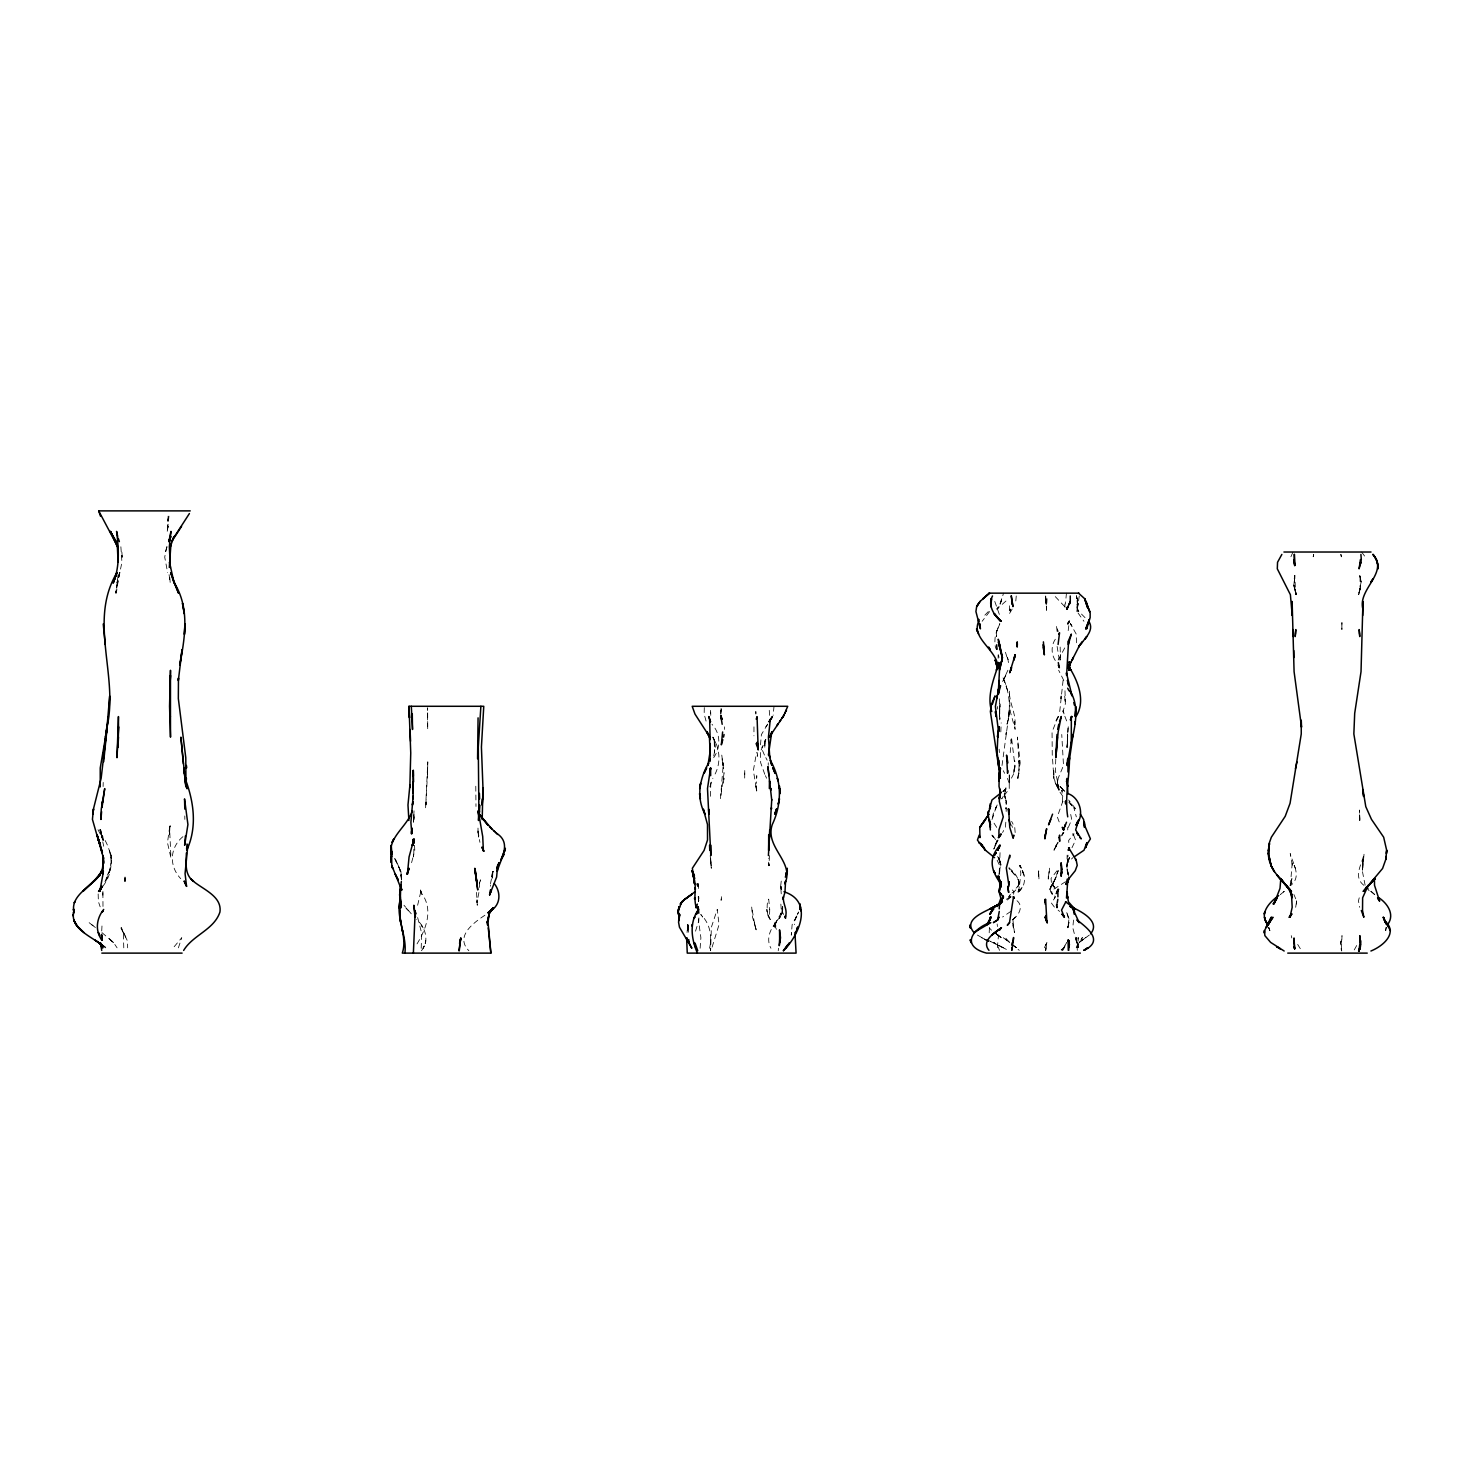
<?xml version="1.0" encoding="UTF-8"?>
<svg xmlns="http://www.w3.org/2000/svg" width="1464" height="1464" viewBox="0 0 1464 1464"><rect width="100%" height="100%" fill="white"/><g stroke="black" fill="none" stroke-linecap="round" stroke-linejoin="round"><path stroke-width="0.75" stroke-dasharray="5 3.75" d="M168.122 516.152L167.354 531.395L168.964 516.152M1016.254 595.976L1015.76 601.429M698.182 886.489L698.237 883.798L698.749 889.16L697.505 881.09M999.949 705.191C999.656 711.779 1000.461 695.565 999.638 710.296L999.455 697.267M102.883 892.692L102.992 907.46M427.58 773.34L427.781 761.829L425.603 807.908L427.634 771.894L427.525 774.785M764.83 742.248L764.812 747.409L764.867 742.248L764.922 745.688M102.864 895.236L102.901 891.411M774.017 706.288L773.138 715.347M1067.75 874.466L1066.817 867.987L1068.043 855.141M744.7 773.083L744.7 778.244L744.755 770.522M1007.452 778.391L1009.428 783.697L1009.263 773.303L1009.245 788.858L1001.705 798.795M118.053 574.657L116.315 593.14L119.444 572.607M768.234 765.361L768.271 762.781M782.654 909.345L782.691 906.728L781.044 913.243L773.029 927.224L777.329 920.838C770.576 928.011 765.617 938.827 770.942 948.251M1045.571 598.739L1045.991 604.046L1045.68 595.976L1046.614 610.323L1045.644 595.976L1046.504 609.097L1047.071 598.739M1055.764 759.011L1055.379 770.723L1059.46 791.402L1053.879 778.391L1052.47 757.693M1361.117 581.995L1358.665 594.695L1360.148 588.107L1360.001 575.517L1361.117 581.995L1359.745 575.517L1360.514 578.701M427.689 767.648L427.726 764.812M1005.805 822.219L1005.402 827.416L1002.547 832.54M1038.488 876.332L1038.69 870.714L1039.056 881.731M1053.696 773.303L1053.879 778.391L1053.842 770.723M1068.263 726.766L1067 747.445L1068.116 725.467M756.668 778.244L756.76 775.664L756.522 783.386M103.102 786.552L103.194 782.417M401.648 879.864L400.88 871.336L393.999 856.934L400.678 871.336L401.63 879.864L400.88 871.336L395.628 859.807L396.89 862.662M710.681 948.251L710.607 950.722L711.376 927.224L717.287 909.345L719.044 924.662L711.76 948.251M1045.735 950.356L1047.016 942.505L1043.027 950.356M490.403 886.232L490.44 884.988M123.781 947.83L123.342 932.641L121.238 927.609L126.142 937.692L120.725 927.609L127.112 940.199L127.679 947.83M101.73 930.976L102.151 922.43M1011.953 892.985C1023.83 886.269 1017.773 874.173 1008.916 867.987L1009.465 870.714L1009.629 867.987M1067.476 737.069L1067.567 734.471L1067.585 747.445M1067.128 747.445L1067.293 742.266M1068.683 876.332L1066.963 867.987L1067.128 855.141M710.479 796.288L710.845 780.824M997.002 644.489L997.57 652.285M479.68 882.426L479.423 887.477M756.449 785.967L756.742 791.127L753.374 770.522L756.54 752.514M757.327 755.076L757.291 756.357L757.474 752.514M401.52 879.864L399.581 868.445M490.495 883.707L492.947 871.336L491.556 877.046L492.892 871.336L492.526 878.455M1019.09 883.085L1018.834 884.402L1019.09 883.085C1018.999 880.23 1019.2 883.597 1019.036 883.414M781.318 887.824L781.264 889.16L780.934 886.489L781.52 889.16L780.769 886.489L781.593 889.16L780.733 886.489L781.428 896.7M1002.016 765.526L1007.635 724.168M720.709 713.426L721.112 708.247M997.368 947.684L998.503 935.057L998.1 937.509M791.567 932.477L791.292 935.148L792.134 924.662L797.606 914.506L795.098 919.557L794.604 924.662M999.857 707.771L999.93 706.49M1066.451 593.158L1065.389 604.046M1068.812 625.64L1067.823 633.436M1341.481 948.8L1342.012 935.642L1340.676 944.445L1341.756 951.014M1385.822 930.665L1386.024 927.353M769.588 855.58L768.801 865.736L768.6 858.124M413.909 819.584L414.038 810.836L413.415 822.439M720.819 711.486L720.91 710.186M1079.261 595.976L1077.028 611.549L1083.946 621.285M993.928 848.974L997.917 840.116L993.745 848.974M989.426 927.792L989.097 935.057M720.892 714.066L721.532 707.588M1067.732 862.735L1066.799 866.651L1067.915 858.929L1067.11 865.334L1067.732 862.735L1072.911 857.648M999.747 709.034L999.692 719.885M475.782 786.223L475.983 806.444M1077.284 947.684L1078.236 937.509L1078.016 947.684L1072.783 927.792L1073.807 916.995M98.161 893.955L98.381 901.623L100.174 906.82M1077.321 950.356L1076.607 937.509L1078.401 947.684L1075.473 937.509L1078.401 947.684M780.861 904.112L781.227 909.345L783.606 914.506M1009.025 716.5L1009.245 709.034L1008.22 719.025C1010.819 705.154 1008.842 689.928 1002.84 677.082L1007.671 690.752L1006.28 685.646M421.193 948.288L421.669 933.209L417.423 916.702M778.226 950.722L778.482 948.251M782.435 906.728L781.593 914.506L774.566 924.662L776.561 929.841L774.584 924.662L775.975 922.119L774.712 927.224L775.097 922.119L776.579 929.841M476.532 892.418L477.282 905.246L477.026 899.829L476.935 902.556L478.929 892.418M1057.1 631.442L1056.551 626.281L1058.033 631.442L1057.301 628.843M1010.215 752.569L1011.423 737.069L1015.064 766.825L1013.326 774.566L1009.245 782.38L1009.648 778.391M1340.749 943.42L1341.024 941.334L1340.859 942.377M1015.156 832.54L1014.753 827.416L1011.624 821.322M1076.479 642.751L1076.223 634.095L1070.44 623.774M991.988 819.547L997.35 803.699M1000.04 852.67L999.747 861.473L999.326 858.929L1000.809 865.334L998.576 857.648L998.906 860.228M704.294 707.588L704.166 714.066L706.252 721.734M700.121 948.251L700.89 937.802L698.346 918.934M709.546 948.251C712.437 936.228 709.894 923.18 700.762 914.506L702.683 917.031L700.78 914.506M1019.621 884.402L1020.847 873.514L1019.896 865.334C1025.77 874.392 1027.033 885.903 1017.37 892.985L1022.384 886.909M1018.743 890.515L1019.255 886.909M178.388 947.83L181.774 937.692L173.228 947.83M1064.987 690.752L1065.353 703.891L1062.956 711.541L1067.933 724.168M760.566 752.514L760.676 762.781L764.812 774.383M687.037 932.477L688.062 924.662L687.037 932.477L688.062 924.662L688.611 932.477L687.934 924.662L688.391 929.841M1063.065 680.486L1059.46 714.011M1053.128 881.731L1053.238 886.909L1052.836 884.402M753.96 726.839L753.942 735.825M995.978 843.923L996.179 842.66L994.038 847.711M782.307 911.981L782.746 909.345M117.358 582.873L115.51 593.14L121.933 562.322L120.871 546.749M1000.827 731.89L1001.175 722.868M709.875 786.827L712.895 778.244M479.35 883.286L480.613 879.864L479.24 883.286M698.529 901.568L698.072 894.248M1360.276 588.107L1358.885 594.695M1062.956 711.541L1063.23 710.296L1064.054 714.011M166.695 546.749L164.718 557.144L167.646 572.607M713.755 755.936L715.329 747.409L714.194 739.686L714.542 752.514L714.908 742.248L712.877 737.106C720.38 749.092 721.221 764.336 713.7 776.524M1014.168 772.004L1014.497 770.723M1359.233 897.798L1358.446 900.872L1359.727 907.296M1054.483 898.072L1054.794 896.81M1295.677 907.296L1296.647 900.872L1293.901 894.541M1354.237 949.916L1357.842 943.42M417.624 905.246L421.211 889.966L421.12 892.418L420.497 889.966L421.961 894.87L420.9 892.418C434.497 909.455 425.676 930.628 415.3 946.622M781.245 881.09L780.605 886.489M411.585 862.662L413.8 854.079L413.891 845.387M695.528 931.159L698.804 920.838L699.005 914.506M1385.383 930.665L1386.463 927.353M1000.223 604.046L1003.535 593.158M1062.827 950.356L1066.78 942.505L1061.931 950.356L1063.98 947.684L1060.961 949.861M761.17 749.952L765.873 739.686M167.134 546.749L165.432 551.965L166.548 548.488M996.49 635.376L996.563 636.657C996.764 625.165 992.629 645.386 996.691 649.668M1018.212 891.704L1020.371 889.325L1017.626 892.985L1018.907 889.325M1000.809 601.429L1001.724 598.739M996.179 632.777L997.185 630.142L995.685 634.095L999.528 623.774M1056.642 843.923L1055.471 847.711L1057.978 842.66L1053.989 850.218L1057.996 842.66M1058.143 870.714L1056.093 876.332L1058.344 870.714M999.875 623.774L996.673 631.442M1058.161 660.026L1065.188 647.07M1067.402 862.735L1070.221 856.403M1007.891 670.238L1002.657 681.547M1056.386 876.332L1052.36 884.402L1053.806 886.909L1052.762 884.402L1056.404 876.332L1052.47 884.402L1055.123 888.136M764.446 742.248L765.544 739.686M999.985 604.046L1001.12 601.429L997.021 609.097L999.729 606.608L996.819 609.097L1008.586 598.739M1290.919 556.759L1292.968 552.019M997.204 804.962L993.086 814.149L992.464 819.547M989.627 611.549L982.143 621.285M1013.564 894.266L1014.003 891.704L1011.752 889.325M1062.059 835.102L1063.212 832.54L1061.601 835.926L1063.852 832.54L1061.766 835.102M102.791 886.342C116.205 869.415 112.234 847.253 98.948 831.461M105.847 881.218L109.471 870.952L103.724 884.64M1055.306 639.237C1050.493 646.484 1051.262 655.982 1056.807 662.588M1061.656 835.926L1063.45 832.54L1061.455 835.926M713.7 757.638C720.855 747.372 720.746 733.61 711.98 724.296M997.899 840.116L996.636 842.66L996.417 840.116L996.71 841.379L990.817 832.54M1058.252 716.5L1052.049 731.89L1052.268 755.991M1291.907 882.023L1290.113 885.317L1291.925 878.601L1290.351 885.317L1292.273 862.351L1292.364 865.316L1290.223 853.567C1292.877 863.925 1301.917 876.332 1290.955 885.317M1001.815 798.795L1003.261 796.343M1017.571 886.909L1018.322 885.665M1076.205 947.684L1082.427 937.509L1079.096 942.505L1089.326 935.057M1071.996 847.711L1075.564 840.116L1072.709 832.54L1073.094 835.102L1074.009 833.821L1068.665 840.428L1068.976 845.186M421.431 950.722C429.757 941.041 425.42 927.188 416.654 919.447M1068.336 827.416L1071.703 819.547L1070.385 812.794M1010.453 894.266L1008.769 896.81L1010.581 894.266M760.493 744.828L761.408 734.544L769.167 721.734M1012.136 609.097L1009.282 613.928L1009.501 604.046M988.328 611.549L982.472 617.625M765.8 726.839L767.648 724.296M182.927 836.658C169.403 847.931 169.037 866.304 180.749 878.693M1016.126 888.136L1017.297 886.909M1057.081 870.714L1051.061 878.4L1051.518 884.402M1012.521 919.831L1015.467 916.995L1012.393 919.831C1018.596 915.823 1024.123 906.344 1016.858 900.561M1002.931 791.402L1005.75 788.858L1006.134 786.314L1004.304 796.343L1004.542 793.891L1005.256 798.795L1004.231 793.891L1006.207 801.229L1006.171 811.459M1011.148 896.81L1005.237 901.769M1010.782 911.432L1002.602 916.995M484.895 915.238C473.769 922.686 454.737 936.283 468.846 950.722M1065.518 881.731L1051.683 890.515L1052.049 894.266M1008.568 898.072L1010.526 896.81M1006.317 899.317L1010.764 896.81M1002.877 947.684L986.773 939.54L1006.573 949.496L993.672 942.505L997.515 945.067L999.491 950.356M988.731 941.498L977.403 935.057M985.126 939.504L981.466 937.509L988.163 941.498M101.053 944.006L106.524 947.83M994.385 932.623L1001.156 937.509M102.26 945.268L105.756 947.83M1009.757 942.505L1002.986 937.509L1009.684 942.505L1005.164 937.509M997.734 935.075L1001.047 937.509L994.971 932.623M100.943 944.006L106.049 947.83M1064.804 791.402L1059.643 786.314L1064.749 791.402L1059.991 786.314L1062.132 791.402L1061.949 790.139L1062.754 803.699L1062.846 801.229L1057.283 816.857L1060.302 824.854M1011.313 943.804L1019.255 950.356M1374.568 894.541L1367.083 888.355M1374.733 894.541L1366.26 886.818M101.986 932.641L113.661 942.725L117.083 947.83M997.936 935.075L1000.882 937.509L999.015 933.849M1058.088 910.132L1059.625 911.432M1054.373 907.058L1051.335 902.959L1055.599 896.81L1053.202 894.266M1085.025 617.625L1077.779 610.323L1078.328 611.549L1077.12 604.046L1077.229 609.097L1077.87 604.046L1076.461 595.976L1077.925 604.046L1077.028 611.549L1077.486 598.739L1077.449 604.046L1076.406 595.976L1078.565 604.046M1068.848 802.455L1074.851 808.842L1073.807 807.524L1076.314 816.857M1051.353 892.985L1049.889 889.325L1052.067 884.402L1049.981 890.515L1052.689 894.266M1075.674 808.842L1068.647 800.003M989.225 927.792L991.531 930.226M411.274 913.792L403.973 905.246M1363.862 885.317C1352.535 876.387 1362.344 863.87 1364.082 853.567L1362.472 871.647L1365.143 885.317M1011.093 870.714L1016.016 876.332L1008.971 867.987M1064.731 606.608L1054.666 595.976M1366.095 886.818L1369.59 891.356M1361.63 552.019L1365.107 556.759M1297.708 944.445L1300.361 948.8M1062.864 796.343L1059.405 791.402L1057.575 783.697L1058.124 778.391L1063.505 765.526L1061.748 734.471M997.625 856.403L998.649 858.929M996.728 827.416L993.434 822.219M997.149 860.228L999.546 865.334L999.125 874.466L1000.443 865.334L998.686 856.403M1069.104 801.229L1069.873 802.455M1269.709 930.665L1268.666 927.353L1270.423 930.665M765.782 757.638L767.173 760.2M1005.457 652.285L1008.623 662.588M97.996 829.722L103.486 840.08L100.193 829.722L103.706 846.247M1003.279 770.723L1004.615 773.303M764.464 755.076L761.152 747.409M1063.779 680.486L1058.655 670.238M765.398 775.664L766.605 778.244M1268.538 927.353L1270.002 930.665M1022.22 870.714L1024.434 876.332L1022.22 870.714L1023.409 873.514M696.498 883.798L697.596 886.489M1296.5 594.695L1293.865 585.014L1294.762 575.517L1295.75 594.695L1294.835 588.107M1011.533 824.854L1012.466 827.416M994.77 601.429L999.839 615.795M1076.369 595.976L1076.937 598.739M1012.905 919.868L1014.442 932.623L1011.917 919.868M477.959 830.948L479.918 842.331M1291.248 935.642L1291.797 937.966M1294.469 588.107L1296.281 594.695L1294.377 588.107L1296.171 594.695L1295.292 591.419M1000.113 719.025L999.436 715.256M1068.116 873.514L1066.945 867.987M1059.332 660.026L1057.008 645.789M998.43 654.884L999.015 657.464M1067.512 870.714L1068.208 874.466M755.68 785.967L756.742 791.127M754.308 922.119L756.119 929.841L752.496 917.031L751.673 906.728L754.491 923.381L754.216 921.478M478.435 836.548L478.033 829.997L478.929 839.311M997.313 706.49L997.753 709.034M169.074 574.657L170.208 582.873L169.586 574.657M997.441 926.547L997.149 923.985M996.234 644.489L996.929 649.668L996.435 646.228M710.205 855.58L711.321 868.262L710.479 858.124M710.9 863.193L710.662 858.124M710.699 860.649L711.193 865.736M999.125 749.165L999.381 752.569M1359.599 813.179L1359.379 810.013L1359.855 822.365L1359.599 813.179L1359.836 819.364M1013.143 925.285L1013.308 927.792M755.863 714.066L755.808 711.486L755.918 713.426M724.369 726.839L724.534 729.401M1064.822 604.046L1065.023 607.414M710.772 715.347L710.516 708.247M710.681 713.426L710.644 712.126M769.607 715.347L769.112 708.247M698.639 896.7L698.749 899.116L698.749 896.7M414.55 845.387L414.806 851.206M1060.156 647.07L1060.467 660.026L1060.32 654.884M427.525 713.517L427.598 716.408L427.36 707.734M477.996 828.093L478.088 833.785M427.561 714.963L427.708 729.493L427.653 708.21M998.119 654.884L998.137 658.306M1067.732 827.416L1067.75 829.942M184.812 815.942L184.83 819.383M998.704 857.648L1001.284 865.334L998.704 857.648M769.716 909.345C769.533 929.878 764.794 904.112 768.692 899.116L769.716 909.345M1341.884 626.043L1341.884 629.557L1341.921 622.548L1341.884 626.043M1009.337 711.541L1009.263 714.011L1009.318 711.541M1048.279 876.332L1048.261 879.095L1049.651 867.987L1048.297 877.723L1048.279 876.332M1019.2 765.526L1017.901 778.391L1020.188 762.927L1017.443 737.069L1019.2 766.825L1019.017 760.31L1019.182 765.526M168.122 518.732L168.085 521.276L168.122 518.732M710.571 940.474L710.516 943.109L710.571 940.474M1009.593 701.256L1010.306 711.541L1015.119 729.31L1014.662 721.587L1014.717 726.766C1016.931 714.395 1008.934 703.214 1009.41 690.752L1009.593 701.256M724.039 773.083L720.453 798.868L722.96 767.959L721.77 755.076L724.039 773.083M169.641 829.722L169.495 834.938L170.025 824.543L167.463 842.678L170.977 858.069L169.641 829.722M1068.866 919.868L1067.823 927.792L1069.434 919.868L1066.414 911.432L1068.866 919.868M1362.636 865.316L1362.472 871.647L1363.094 859.423L1362.636 865.316M999.528 711.541L999.601 716.5L999.528 711.541M1014.936 765.526L1013.399 773.303L1014.936 765.526M1045.808 947.684L1045.68 950.356L1045.863 947.684M111.667 860.612L109.416 870.952L111.667 860.612M1038.708 870.714L1038.562 873.514L1038.726 870.714M1006.043 807.524L1005.969 808.842L1006.043 807.524M721.478 788.547L721.313 791.127L721.478 788.547M413.946 816.692L413.507 822.439L414.019 816.692M1061.089 695.931L1060.888 698.584L1061.217 695.931M721.532 896.7L721.112 900.323L721.532 896.7M723.893 778.244L723.436 783.386L723.948 778.244M426.207 801.924L425.914 804.98L426.207 801.924M1068.848 922.649L1067.823 927.792L1068.848 922.649M413.8 854.079L413.324 856.934L413.8 854.079M168.049 526.345L167.207 531.395L168.122 526.345M1313.647 554.399L1313.208 556.759L1313.72 554.399M1006.39 731.89L1005.914 734.471L1006.5 731.89M1360.221 588.107L1358.61 594.695L1360.221 588.107M1363.295 859.423L1362.179 865.316L1363.368 859.423M1294.871 575.517L1294.249 578.701L1294.926 575.517M492.892 871.336L492.197 874.228L493.002 871.336M999.875 870.714L999.034 874.466L999.93 870.714M425.804 940.785L425.219 943.31L425.804 940.785M795.849 917.031L795.19 919.557L798.63 911.981L795.922 917.031M119.828 572.607L116.9 582.873L119.883 572.607M1018.853 773.303L1017.498 778.391L1018.889 773.303M765.452 739.686L764.739 742.248L765.489 739.686M1050.64 886.909L1049.944 889.325L1051.939 884.402L1050.64 886.909M170.135 825.842L169.733 827.142L170.135 825.842M698.767 900.323L698.401 901.568L698.822 900.323M493.112 871.336L492.178 874.228L493.112 871.336M1046.961 942.505L1045.772 945.067L1047.089 942.505M1007.909 721.587L1006.976 724.168L1007.946 721.587M1056.313 845.186L1053.989 850.218L1056.459 845.186M1008.513 719.025L1007.58 721.587L1008.586 719.025M782.453 911.981L781.502 914.506L782.471 911.981M1068.647 925.285L1067.695 927.792L1068.702 925.285M762.579 746.109L762.049 747.409L762.579 746.109M1291.614 882.023L1290.187 885.317L1291.614 882.023M1006.006 788.858L1004.871 791.402L1006.097 788.858M996.636 806.225L995.447 808.842L996.655 806.225M1069.544 857.648L1066.927 862.735L1069.69 857.648M1005.75 675.362L1003.206 680.504L1005.75 675.362M424.249 945.799L423.005 948.288L424.249 945.799M781.044 913.243L780.404 914.506L781.044 913.243M776.158 922.119L774.84 924.662L777.695 919.557L776.158 922.119M1053.952 881.731L1052.47 884.402L1053.952 881.731M1058.362 716.5L1055.507 721.587L1058.362 716.5M109.763 870.952L106.726 876.131L109.873 870.952M780.111 917.031L779.269 918.294L780.147 917.031M1005.713 788.858L1003.005 791.402L1005.75 788.858M1284.221 891.356L1280.396 894.541L1284.148 891.356M1085.831 937.509L1079.096 942.505L1085.831 937.509M1064.31 947.684L1061.162 949.861L1064.31 947.684M1016.382 947.684L1011.148 943.804L1016.364 947.684M1001.047 937.509L994.642 932.623L1000.973 937.509M95.416 927.536L88.828 922.43L95.288 927.536M113.57 942.725L108.245 937.692L113.57 942.725M408.474 910.846L406.077 908.064L408.474 910.846M1071.813 804.962L1070.788 803.699L1071.813 804.962M1054.171 886.909L1053.22 885.665L1054.135 886.909M1072.106 626.281L1070.385 623.774L1072.051 626.281M993.653 837.628L991.952 835.102L993.635 837.628M423.096 927.902L421.193 925.047L423.078 927.902M1056.99 786.314L1054.574 781.062L1056.99 786.314M770.229 919.557L767.886 914.506L770.229 919.557M1020.994 867.987L1019.713 865.334L1020.829 867.987M715.146 742.248L712.693 737.106L715.146 742.248M1058.435 788.858L1057.337 786.314L1058.362 788.858M1018.468 880.431L1017.919 879.095L1018.944 881.731L1018.468 880.431M1295.42 868.481L1294.194 865.316L1295.42 868.481M1005.731 798.795L1004.798 796.343L1006.317 803.699L1005.768 798.795M111.264 855.507L109.324 850.346L111.813 860.612L111.264 855.507M698.438 886.489L697.468 883.798L698.31 886.489M1296.39 594.695L1295.237 591.419L1296.39 594.695M1008.202 660.026L1007.342 657.464L1008.184 660.026M103.267 840.08L99.826 829.722L103.066 840.08M756.193 929.841L755.351 927.224L756.193 929.841M1058.344 786.314L1057.502 783.697L1058.344 786.314M769.369 918.294L768.984 917.031L769.369 918.294M1341.463 949.916L1341.134 948.8L1341.463 949.916M102.919 840.08L100.595 829.722L102.864 840.08M1341.353 556.759L1340.878 554.399L1341.353 556.759M688.153 927.224L687.677 924.662L688.043 927.224M781.318 889.16L781.099 887.824L781.318 889.16M1294.377 588.107L1293.865 585.014L1294.341 588.107M1014.79 761.628L1014.589 760.31L1014.772 761.628M1058.911 790.139L1058.692 788.858L1058.911 790.139M1011.478 742.266L1011.075 739.668L1011.459 742.266M723.399 765.361L723.051 762.781L723.399 765.361M1010.38 611.549L1010.087 609.097L1010.38 611.549M1065.28 701.256L1064.639 695.931L1065.206 701.256M769.021 865.736L768.746 863.193L769.021 865.736M767.154 911.981L766.862 909.345L767.136 911.981M1077.394 609.097L1077.138 606.608L1077.358 609.097M122.244 557.144L121.86 551.965L122.189 557.144M1057.685 783.697L1057.502 781.062L1057.685 783.697M722.996 765.361L722.832 762.781L722.996 765.361M492.307 877.046L492.215 875.637L492.252 877.046M1296.518 904.075L1296.427 900.872L1296.464 904.075M1294.542 581.995L1294.469 575.517L1294.469 581.995M1060.394 657.464L1060.375 654.884L1060.394 657.464"/><path stroke-width="1.5" d="M101.693 934.325L101.913 940.199C94.831 930.555 96.496 918.367 103.706 909.418M412.281 713.993L412.519 729.493L411.311 706.288M413.58 781.941L413.251 770.467L413.049 798.868L413.159 796.123L410.89 822.439L411.805 833.785L412.079 828.093L411.421 833.785L411.512 830.948M413.379 953.119L415.209 910.846L414.934 916.702L413.855 905.246L415.392 916.702L414.879 910.846L416.105 913.792M169.312 567.483L170.94 544.169L170.3 546.749L174.033 536.483L171.636 541.625L181.554 526.345M722.63 731.963L721.331 744.828L722.813 739.686M768.399 855.58L771.748 799.509M998.393 665.15L998.613 662.588L999.253 668.554L998.613 662.588L996.325 670.238L997.423 667.694C992.812 681.254 986.974 697.486 991.769 711.541M999.217 908.87L999.583 904.112L1003.517 896.81L1003.078 898.072L1002.749 895.547L1003.06 896.81L999.235 891.704L1001.083 881.731L1000.992 884.402L998.192 876.332L1000.681 884.402L1000.04 886.909L999.546 881.731L1000.681 884.402L999.235 891.704L999.034 890.515M1362.709 615.502L1362.947 601.521L1361.026 671.665L1354.694 713.352L1353.852 733.958L1365.784 806.646L1371.475 819.364L1383.663 837.207L1386.683 850.364L1385.786 859.423L1382.583 868.481L1363.441 891.356L1368.675 885.317L1363.991 891.356L1368.492 885.317L1364.302 891.356L1368.218 885.317L1362.636 897.798L1362.526 910.517L1363.862 917.251L1361.319 910.517M710.04 761.481L710.113 743.547M710.9 845.24L710.827 855.58L707.496 788.547L710.589 767.959L710.662 775.664M118.474 737.142L117.998 747.427L118.621 726.858L116.992 757.712L118.438 716.573L118.511 726.858M413.177 787.65L413.123 793.378L413.214 781.941L413.141 793.378L413.269 787.65M458.946 950.722L460.721 938.241L459.257 950.722M998.96 775.847L998.942 778.391L999.253 772.004M1058.088 644.489L1059.552 632.777L1058.655 634.095M771.748 800.149L767.923 766.66L768.929 775.664M710.058 760.2L710.077 758.919M710.168 738.387L710.15 739.686L709.656 719.19L710.461 721.734L708.777 716.628L710.461 721.734M1293.865 940.291L1294.652 948.8L1294.03 937.966L1293.828 942.377M109.269 706.288L109.69 696.004L107.037 726.858C118.785 675.416 88.023 620.901 116.955 572.607L113.24 582.873C119.957 566.659 118.749 548.433 116.589 531.395L117.724 536.483M185.837 786.552L185.965 778.299L185.8 786.552L180.895 737.142L183.384 763.879M768.728 845.24L768.637 850.419L768.692 834.846M125.062 878.693L124.952 881.218L125.044 877.412M709.985 752.514L707.899 765.361L708.759 762.781C699.646 778.427 695.949 797.569 705.062 814.222L703.306 809.116L707.496 824.525L707.515 840.025L704.092 850.419L692.362 868.262L694.156 881.09L693.479 875.911C697.395 889.051 692.966 894.888 696.242 908.028L697.34 904.112M710.022 749.952L709.894 755.076M183.714 767.996L187.008 788.602L183.75 767.996L185.983 786.552L185.782 757.712L178.334 698.584L178.462 677.997L178.334 680.577L182.067 649.723L179.761 665.15C184.848 637.737 190.082 608.054 174.216 582.873L178.517 593.14L170.648 572.607L174.051 582.873L169.531 562.322L170.336 567.483L169.348 546.749L170.959 531.395L168.891 541.625L170.831 536.483L169.275 539.905M1067.732 816.857C1064.511 797.203 1069.544 777.915 1069.489 757.693L1068.976 762.927L1073.094 734.471L1072.691 737.069C1075.967 721.825 1078.712 704.751 1069.964 690.752L1072.032 695.931L1066.433 672.799L1066.616 675.362L1068.537 641.854L1068.336 644.489L1071.355 634.095L1067.988 641.854M1360.422 559.541L1359.104 568.819L1361.3 559.541L1360.916 554.399M400.111 899.829C395.683 917.946 407.047 935.075 404.906 953.119M999.491 670.238L1002.456 657.464L999.491 670.238L998.411 690.752L998.723 688.208L995.392 706.49L998.558 731.89L999.052 726.766L998.338 731.89L999.089 726.766M477.575 758.828L478.069 717.854M785.088 917.031L785.564 918.294L785.473 915.769L785.308 917.031C788.163 909.949 782.398 903.453 783.478 896.7L782.874 899.116L784.96 892.381L785.564 881.09L784.814 883.798C795.043 861.784 764.446 847.674 772.278 824.525C782.27 803.37 781.831 780.349 770.247 760.2L771.839 765.361L769.259 755.076L769.771 757.638L768.435 737.106L770.32 719.19L769.204 721.734L772.37 716.628L769.167 721.734M786.278 875.911L787.321 868.262M103.669 761.829L107.22 726.858L104.383 747.427M768.399 755.076L771.784 731.963L769.973 737.106L772.223 731.963L769.332 737.106L783.844 715.347L787.742 706.288L692.197 706.288L694.979 714.066L709.802 737.106L706.911 731.963L709.692 737.106L706.984 731.963L709.436 737.106L710.04 751.233M494.374 883.707C501.017 892.198 500.816 904.844 490.586 910.846L493.295 908.064L488.811 913.792L493.002 908.064L489.196 913.792L487.329 922.21L489.159 913.792L488.024 922.21L490.898 953.119L402.307 953.119C407.651 937.088 397.128 921.442 400.642 905.246L400.752 908.064L399.672 894.87L400.733 884.988L401.228 889.966L400.477 884.988L401.63 889.966L391.785 865.553L391.565 851.206L391.547 856.934C386.386 837.866 407.248 827.197 412.244 810.836M1069.653 667.694L1070.038 662.588L1069.489 665.15L1080.011 644.489L1078.565 647.07C1083.104 639.713 1095.237 630.838 1088.777 621.285M400.367 897.359L400.093 894.87L400.88 902.556L399.635 894.87L401.356 881.566M989.463 819.547L990.359 829.942M1059.533 721.587L1061.272 716.5L1058.161 731.89L1055.782 757.693L1056.99 734.471M693.936 875.911L693.826 878.492L692.161 870.806L694.778 878.492M769.497 834.846L769.186 840.025L769.716 829.685M1043.411 641.854L1044.363 654.884L1043.301 644.489L1043.649 649.668L1043.411 647.07M1000.626 621.285C994.001 614.953 987.358 605.254 992.519 595.976M689.379 943.109L686.543 937.802L691.832 948.251L679.461 927.224L678.546 922.119L679.845 914.506L679.058 917.031L678.18 910.663L681.949 901.568L695.034 891.741M490.385 889.966L489.617 894.87L496.625 877.046L497.65 865.553L497.284 871.336C500.578 858.599 512.345 843.063 496.259 833.071M990.707 604.046L991.439 598.739L991 606.608L991.439 598.739L990.835 601.429M399.672 894.87L400.294 899.829L400.77 884.988M1000.113 770.723L999.985 773.303L997.094 752.569L998.045 731.89L998.119 737.069M1067.531 759.432L1067.091 765.526L1071.264 742.266L1071.355 716.5L1070.404 719.885M1067.97 793.891L1066.908 779.726M1374.421 878.601L1374.531 885.317L1379.509 900.872L1377.551 897.798M186.386 852.945C186.148 862.717 184.336 874.923 193.577 881.218L190.54 878.693C199.964 888.557 222.308 894.998 219.948 912.017C214.11 929.805 192.827 935.02 183.641 950.447M1000.37 768.124L999.985 773.303L1000.388 768.124L1000.223 770.723M999.271 911.432L997.698 919.868L993.379 922.649L997.661 919.868L998.96 916.995L997.698 919.868M1294.487 554.399L1294.67 565.58L1294.176 554.399M1011.734 947.684L1011.844 950.356L1013.582 937.509L1013.106 942.505M1067.951 772.004L1068.006 760.31M1086.874 626.281L1086.709 628.843L1090.149 617.625L1090.168 612.739L1084.714 598.739L1078.547 593.158M186.404 778.299L185.891 786.552L185.178 778.299L187.063 788.602L185.05 778.299C193.907 801.595 197.439 827.032 186.733 850.346L187.85 845.259L185.068 873.551L186.569 886.342L184.226 881.218L186.569 886.342M483.413 851.206L482.717 836.548L479.259 816.692L479.588 804.98L478.984 816.692L478.124 810.836L478.929 816.692L478.289 747.098L480.887 706.288M478.82 813.764L488.043 825.275L478.82 813.764L478.929 816.692L479.405 810.836L478.984 816.692L478.783 813.764L491.739 828.807L489.488 826.684M1057.429 737.069L1056.331 752.569M1362.728 608.512C1358.116 588.473 1388.988 572.827 1372.976 554.399L1374.623 556.759L1373.067 554.399M187.063 843.978L186.605 849.083M103.761 858.069L102.462 868.39L99.332 876.131L102.077 870.952L94.007 881.218L98.783 876.131L82.917 891.411L98.912 876.131C90.494 886.964 70.418 895.474 73.895 912.017L73.987 909.418L73.584 913.335L73.895 910.718C69.211 928.505 91.354 936.411 102.26 945.268M786.607 873.349L786.717 872.068L785.857 875.271L787.376 870.806L785.345 877.192M478.82 816.692L478.508 820.517L478.582 810.836L478.929 816.692M769.332 788.547L769.46 780.824M998.814 685.646L999.271 680.486M399.764 902.556L399.196 908.064M998.283 694.211L999.125 685.646L998.338 694.211L1000.571 685.646L998.082 690.752M102.023 807.414L104.731 788.602L101.254 809.116L100.961 819.383L101.602 811.66M989.682 920.764L990.451 916.995L988.639 922.649L991.274 916.995L986.26 925.285L988.841 922.649L985.693 925.285L989.719 922.649C971.584 929.366 961.024 946.348 986.498 953.119L1080.359 953.119M999.162 798.795L1000.479 791.402L999.253 801.229L1003.279 816.857L998.96 829.942L998.924 837.628L1001.01 834.242M1057.832 899.317L1057.209 902.959M100.247 786.9L100.229 767.996L107.293 726.858M104.804 745.377L105.756 737.142L104.511 747.427M1070.166 662.588L1069.726 665.15L1069.452 661.728L1069.544 665.15L1069.232 661.728M504.988 851.206L505.354 848.297L500.944 859.807L504.092 854.079L502.628 856.934M1077.284 822.219L1076.955 824.854L1078.895 819.547L1076.131 824.854C1084.659 815.814 1080.304 798.392 1068.757 793.891M73.42 914.652L73.218 915.97L73.255 914.652M108.336 716.573L101.144 778.299L93.421 809.116L92.433 819.383L103.468 858.069L102.901 855.507L103.084 873.551L99.808 891.411L101.638 886.342L99.332 891.411L102.407 886.342L98.546 891.411L101.382 888.044M990.25 803.699L989.518 808.842L991.952 800.003L1001.23 792.664M1009.19 881.731L1008.421 886.909L1009.19 881.731L1008.769 884.402L1006.299 867.987L1009.794 855.141L1009.812 857.648M1007.927 770.723L1007.543 773.303L1006.555 755.131L1007.854 762.927M989.719 808.842L990.579 806.225L988.017 814.149L990.506 827.416M979.526 626.281L979.928 623.774L980.404 628.843L975.921 611.549L976.653 606.608L980.075 601.429L989.463 593.158L983.168 598.739M1011.88 945.067L1012.301 942.505M1068.866 877.723L1066.78 884.402L1067.677 881.731L1066.487 898.072M992.501 703.891L995.062 695.931L991.604 703.891L990.378 711.541L1000.37 778.391L999.253 773.303L999.015 786.314L1000.424 792.664L1000.205 791.402L999.326 798.795L1000.479 791.402M1057.667 729.31L1058.783 724.168M1014.095 660.026L1015.138 654.884L1009.666 672.799L1011.679 667.694M1045.168 916.995L1047.327 922.649L1045.168 916.995L1046.925 922.649L1045.607 899.317L1044.784 901.769M1068.263 950.356L1068.427 939.98L1068.757 950.356M1291.742 913.957L1289.235 917.251L1291.742 913.957L1289.967 917.251L1292.181 907.296L1291.523 894.541L1292.017 897.798L1289.217 888.355L1291.852 894.541L1286.453 885.317L1290.864 891.356L1280.506 878.601L1291.047 891.356C1281.165 879.48 1266.689 867.621 1268.538 850.364L1268.574 853.567L1269.014 843.758L1271.356 837.207L1285.209 816.326L1290.059 803.297L1301.258 733.958L1301.258 720.197L1301.533 727.205L1294.084 671.665L1292.126 601.521L1292.218 615.502L1290.388 594.695L1277.303 568.819L1277.541 562.286L1281.86 554.399M723.527 737.106L724.076 734.544M1067.256 879.095L1066.176 884.402L1068.519 879.095L1075.253 870.714L1077.229 865.334L1076.205 860.228L1068.665 847.711L1068.94 850.218L1068.885 847.711L1068.537 850.218L1069.415 847.711L1068.372 850.218M1295.42 768.765L1296.939 761.939M1067.585 606.608L1067.018 609.097L1070.276 601.429L1070.257 595.976M1066.579 779.726L1066.963 778.391M1013.125 837.628L1013.802 835.102L1013.161 838.25L1009.757 827.416L1008.605 808.842L1009.025 814.149M786.351 873.349L787.376 870.806L786.351 873.349L786.937 872.068M1068.866 879.095L1066.616 884.402L1067.293 883.085M756.229 719.19L757.053 716.628L758.224 749.952L757.199 742.248L758.041 748.671L756.101 743.547M1050.768 819.547L1048.572 824.854L1052.561 814.149M1268.922 924.04L1271.136 917.251L1266.049 927.353L1272.966 917.251L1266.415 927.353L1271.74 917.251L1264.475 930.665L1264.878 935.642L1270.606 942.377L1284.166 951.014M1056.459 905.283L1056.843 904.112L1057.045 907.662L1056.697 906.472M999.107 889.325L1000.827 884.402M1000.241 665.15L1002.181 660.026L1001.925 654.884L998.265 639.237L1002.199 657.464L998.32 641.854L999.766 644.489M992.629 908.87L990.048 914.158L993.69 907.662L1001.815 901.769M189.405 513.535L174.564 536.483M409.316 868.445L406.955 874.228L408.731 868.445L407.395 874.228L409.06 856.934L413.891 839.311L413.013 845.387L413.434 839.311L413.69 843.356L413.232 839.311L413.617 843.356M1066.506 822.219L1063.413 829.942L1062.663 827.416L1063.889 829.942L1062.15 827.416M1387.964 924.04C1394.899 914.323 1387.378 903.416 1378.96 897.798M1056.166 893.626L1058.545 889.325L1057.173 891.704L1057.886 889.325L1057.905 896.81M1067.915 667.694L1069.178 665.15L1067.988 667.694L1068.683 665.15L1068.812 670.238L1068.372 665.15L1070.349 670.238L1068.061 665.15L1070.824 670.238L1067.86 665.15C1077.358 679.369 1086.288 700.451 1076.04 716.5M999.583 930.226L1001.358 927.792C994.623 932.659 980.99 940.858 988.969 950.356M998.796 904.112L1000.9 898.072L1001.138 899.317L999.07 891.704M784.924 713.426L785.29 712.785M978.044 604.046L976.671 606.608L980.075 601.429M991.256 911.432L989.774 914.158L993.836 908.87M1374.129 878.601L1368.822 885.317L1375.227 878.601L1363.185 891.356M1065.865 901.769L1061.528 910.132L1064.2 916.995L1062.114 914.158L1064.401 916.995L1062.114 914.158M985.601 819.547L979.745 827.416L988.969 814.149L979.709 827.416L979.965 837.628L979.196 835.102L977.421 840.116L985.382 850.218L994.568 857.648M681.144 902.831L680.321 904.112L684.841 899.116M787.724 944.811L783.295 950.722M1277.34 897.798L1273.149 904.075L1277.029 897.798L1273.936 904.075L1280.012 888.355L1280.817 878.601L1285.996 885.317L1277.011 875.143L1291.541 891.356M1000.809 834.242L998.32 837.628L1001.138 834.242M1076.022 824.854L1077.998 822.219L1075.637 829.942L1081.255 838.872L1079.938 837.628M978.721 621.285C970.559 638.633 998.283 650.254 998.1 668.554L995.319 660.026L998.137 668.554M997.112 906.472L998.997 904.112C990.048 910.443 961.006 917.8 974.072 932.623M1090.589 933.849C1101.276 921.131 1079.938 910.736 1070.44 906.472L1075.143 908.87L1070.166 906.472L1074.576 908.87L1068.391 901.769L1066.78 891.704M1009.593 922.649L1007.305 925.285L1009.501 922.649L1013.509 896.81L1014.314 898.072L1013.399 896.81L1014.314 898.072M783.478 950.722C798.978 935.496 814.167 901.403 783.972 891.741M488.061 912.804L493.35 908.064L488.793 912.328M490.495 910.846L493.405 908.064L488.006 912.804M1002.456 901.769L999.857 904.112L1001.303 902.959M982.765 598.739L989.536 593.158M1278.713 895.62C1270.02 901.586 1258.729 913.444 1267.495 924.04L1265.591 920.691L1267.074 924.04M1083.964 950.356C1104.387 940.821 1087.423 927.975 1076.918 919.868L1079.169 922.649L1071.813 906.472L1065.518 901.769M977.806 930.226L990.835 922.649M1074.247 856.824L1084.001 850.218L1086.837 842.66L1086.38 845.186L1090.424 838.872L1084.385 824.854L1084.495 827.416L1083.634 819.547L1080.341 814.149M1370.908 951.014C1382.803 946.238 1398.852 932.952 1384.615 920.691L1386.737 924.04L1383.187 917.251L1386.134 924.04L1383.498 917.251L1385.09 922.338M118.108 562.322L117.358 546.749L110.459 531.395L115.931 541.625L117.724 546.749L98.692 510.881L190.229 510.881M1283.91 552.019L1371.036 552.019M989.024 593.158L1078.95 593.158M101.821 953.119L182.103 953.119M1287.734 953.119L1367.248 953.119M1070.166 906.472L1074.576 908.87L1071.483 906.472L1074.539 911.432L1073.332 908.87L1074.155 914.158M102.443 945.268L99.113 942.725L102.938 947.83L99.79 942.725L102.023 947.83L100.412 942.725L101.73 950.447M78.306 927.609L73.639 919.868L76.201 925.028L84.034 932.641M494.777 831.662L490.971 828.093M494.027 830.948L497.687 834.48M1000.351 883.085L998.302 876.332L1001.339 884.402C991.274 871.135 987.596 858.581 1000.168 845.186L997.625 850.218L999.674 845.186L999.308 847.711M697.742 950.722L695.052 943.109M1388.952 927.353L1386.792 924.04L1390.416 930.665M995.319 873.514L993.507 870.714L995.172 873.514M1084.604 598.739L1087.203 606.608L1084.714 598.739M1280.726 878.601L1282.739 882.023L1280.909 878.601M998.576 879.095L1000.132 881.731M692.893 873.349L692.252 870.806L694.43 875.911L692.161 870.806L693.845 875.911M977.238 631.442L976.543 628.843L978.666 634.095M1067.677 688.208L1068.958 690.752M722.209 719.19L720.727 715.347L722.191 724.296M1058.307 665.15L1059.35 667.694L1058.289 662.588M98.454 840.08L100.485 845.259L96.953 834.938L101.711 850.346L97.118 834.938L100.321 845.259M697.413 953.119C691.356 939.193 689.05 922.302 698.621 909.345L697.889 911.981L698.237 906.728L698.786 913.243M1086.745 604.046L1087.715 606.608L1086.197 601.429M118.2 538.185L119.389 541.625M98.71 510.881L100.467 516.152M695.089 945.707L694.302 943.109L695.839 948.251M678.107 911.981L678.857 914.506M989.06 819.547L990.616 824.854M400.422 884.988L401.831 889.966M999.089 665.15L998.375 662.588L998.887 665.15M1265.427 920.691L1264.53 917.251L1264.969 918.989M486.853 922.21L487.567 925.047M1073.789 702.574L1074.393 705.191M1008.971 819.547L1010.178 824.854M488.262 927.902L490.824 953.119M1294.231 562.286L1294.816 565.58L1293.865 559.541M408.895 820.517L407.98 804.98L409.938 784.796L409.829 787.65L410.743 752.972L409.005 706.288L483.761 706.288L481.418 747.098L482.955 787.65L482.187 819.584M105.262 644.581L103.249 623.993M997.679 757.693L998.485 765.526M1011.386 595.976L1012.923 606.608L1011.13 595.976M1292.73 629.557L1293.261 636.584M709.766 850.419L709.546 845.24M410.066 729.493L410.542 741.223M794.934 932.477L796.087 953.119L687.257 953.119L686.616 937.802M688.775 939.577L688.922 943.109M185.397 835.944L184.647 845.259L187.923 824.543L184.537 798.887L184.812 809.116M999.18 764.226L999.089 760.31M479.423 793.378L479.625 798.868M1045.131 901.769L1045.113 899.317L1045.205 904.112M1293.792 650.602L1293.828 657.611M170.465 716.573L170.501 737.142L169.55 706.288L170.483 670.292L170.465 716.573M400.13 910.846L400.13 913.792L400.166 910.846M479.277 810.836L479.131 816.692L479.277 810.836M1059.222 837.628L1059.68 841.379L1059.607 835.102L1059.222 837.628M1066.963 781.062L1066.963 783.697L1066.853 781.062M413.36 770.467L413.324 776.213L413.269 770.467M779.635 939.138L779.251 945.707L780.513 937.802L779.543 929.841L779.635 939.138M482.919 787.65L482.754 798.868L482.955 787.65M1377.807 565.58L1377.807 568.819L1377.807 565.58M1360.385 940.291L1358.866 951.014L1360.843 944.445L1359.8 935.642L1360.44 942.377L1360.385 940.291M1062.022 869.342L1061.18 876.332L1061.107 862.735L1062.022 869.342M780.056 791.127L779.983 793.708L779.745 788.547L780.056 791.127M800.332 906.728L800.259 909.345L799.966 904.112L800.259 909.345L800.479 906.728M391.254 856.934L391.217 862.662L391.108 856.934M170.446 675.435L170.044 685.719L170.446 675.435M184.867 623.993L184.446 634.296L184.867 623.993M482.479 798.868L482.223 804.98L482.479 798.868M1001.047 881.731L1000.937 884.402L1001.083 881.731M1075.18 721.587L1075.052 724.168L1075.18 721.587M999.217 778.391L999.089 781.062L999.638 773.303L998.997 781.062L999.271 778.391M1264.475 930.665L1264.347 933.117L1264.493 930.665M1017.334 644.489L1017.187 647.07L1017.242 641.854L1017.334 644.489M678.985 918.294L678.674 920.838L678.893 918.294M1068.885 847.711L1068.738 850.218L1068.995 847.711M100.961 816.802L100.796 819.383L100.961 816.802M1075.509 711.541L1075.198 716.5L1075.729 706.49L1075.656 711.541M1045.04 835.102L1044.912 838.872L1046.65 828.697L1045.241 835.102M1067.659 896.81L1067.567 898.072L1067.64 896.81M1068.995 945.067L1068.812 947.684L1069.013 945.067M1386.646 850.364L1386.426 853.567L1386.683 850.364M997.936 731.89L997.515 737.069L998.045 731.89M771.473 807.835L771.363 809.116L771.491 807.835M1295.494 633.088L1295.201 636.584L1295.805 629.557L1295.494 633.088M103.322 870.952L103.084 873.551L103.322 870.952M104.145 747.427L103.212 757.712L104.164 747.427M1000.534 884.402L1001.047 886.909L1000.534 884.402M1071.209 742.266L1070.715 747.445L1071.209 742.266M391.254 845.387L391.565 854.079L391.254 845.387M710.498 767.959L709.967 773.083L710.589 767.959M692.326 924.662L692.179 925.943L692.326 924.662M1066.689 881.731L1066.378 884.402L1066.762 881.731M780.202 940.474L780.038 941.791L780.202 940.474M978.702 619.455L978.501 621.285L978.702 619.455M1089.326 619.455L1085.812 628.843L1089.326 619.455M412.848 801.924L412.464 804.98L412.848 801.924M988.383 811.459L988.054 814.149L988.42 811.459M700.03 785.967L699.682 788.547L700.579 783.386L700.03 785.967M106.909 726.858L105.463 737.142L106.909 726.858M1386.188 856.495L1385.768 859.423L1386.207 856.495M1268.885 847.144L1268.391 850.364L1268.885 847.144M796.233 931.159L796.013 932.477L796.233 931.159M679.168 906.728L678.747 909.345L679.241 906.728M1061.272 864.034L1061.052 865.334L1061.107 864.034M93.568 809.116L92.708 814.222L93.568 809.116M678.418 909.345L678.18 911.981L679.552 906.728L678.363 909.345M1264.658 912.255L1264.347 913.957L1264.658 912.255M1061.766 872.105L1061.491 873.514L1061.784 872.105M997.204 695.931L996.691 698.584L997.204 695.931M1011.185 667.694L1010.654 670.238L1011.185 667.694M103.139 798.887L102.041 803.992L103.139 798.887M1067.476 762.927L1067.201 764.226L1067.476 762.927M170.227 536.483L169.055 541.625L170.281 536.483M779.452 798.868L778.244 803.992L779.452 798.868M1069.159 847.711L1068.537 850.218L1069.159 847.711M460.849 938.241L459.586 943.31L460.849 938.241M1077.321 822.219L1076.424 824.854L1077.504 822.219M497.797 865.553L497.046 868.445L499.023 862.662L497.76 865.553M1360.788 562.286L1359.928 565.58L1360.898 562.286M1269.562 843.758L1268.648 847.144L1269.562 843.758M991.604 703.891L990.89 706.49L991.622 703.891M1015.138 654.884L1014.406 657.464L1015.211 654.884M1068.629 757.693L1067.878 760.31L1068.647 757.693M797.569 927.224L796.819 929.841L797.569 927.224M1086.489 845.186L1085.684 847.711L1086.562 845.186M1360.44 946.659L1358.866 951.014L1360.44 946.659M1070.239 601.429L1069.379 604.046L1070.239 601.429M74.115 910.718L73.676 912.017L74.115 910.718M776.451 809.116L774.712 814.222L776.487 809.116M414.349 839.311L412.244 845.387L414.349 839.311M491.355 889.966L489.617 894.87L491.355 889.966M116.827 572.607L113.094 582.873L116.955 572.607M1071.831 716.5L1070.568 719.885L1071.831 716.5M74.756 901.623L74.261 902.922L74.81 901.623M786.406 710.186L785.912 711.486L786.406 710.186M1070.532 662.588L1069.489 665.15L1070.532 662.588M1000.607 901.769L999.601 904.112L1002.328 899.317L1000.571 901.769M697.413 911.981L696.315 914.506L697.468 911.981M681.016 902.831L680.449 904.112L682.078 901.568L681.016 902.831M694.76 917.031L694.192 918.294L694.76 917.031M706.563 767.959L704.147 773.083L706.563 767.959M1065.353 824.854L1064.749 826.135L1065.371 824.854M393.596 839.311L392.132 842.331L393.596 839.311M1073.35 657.464L1072.124 660.026L1073.35 657.464M998.887 847.711L997.679 850.218L998.887 847.711M772.223 731.963L769.661 737.106L772.352 731.963M1067.951 606.608L1066.652 609.097L1068.134 606.608M1359.727 948.8L1358.574 951.014L1359.745 948.8M1069.287 621.285L1067.842 623.774L1069.287 621.285M782.947 716.628L782.197 717.909L783.057 716.628M784.228 714.707L783.46 715.988L784.228 714.707M996.142 852.67L994.587 855.141L996.142 852.67M777.841 724.296L777.018 725.558L777.841 724.296M780.495 720.471L779.653 721.734L780.587 720.471M1373.141 578.701L1370.945 581.995L1373.195 578.701M103.139 910.718L102.26 912.017L103.139 910.718M1078.163 822.219L1076.314 824.854L1078.181 822.219M789.279 943.109L785.564 948.251L789.279 943.109M102.425 870.952L98.655 876.131L102.425 870.952M1086.672 636.657L1084.696 639.237L1086.672 636.657M1082.372 641.854L1080.231 644.489L1082.518 641.854M493.167 908.064L490.641 910.846L493.222 908.064M994.77 932.623L991.86 935.057L1001.468 927.792L994.77 932.623M998.906 904.112L995.776 906.472L999.052 904.112M977.586 930.226L974.402 932.623L977.586 930.226M691.905 894.248L685.024 899.116L691.923 894.248M1087.862 947.684L1083.909 950.356L1087.898 947.684M999.18 904.112L990.25 908.87L999.18 904.112M999.326 904.112L990.341 908.87L999.363 904.112M1280.25 948.8L1276.626 946.659L1280.25 948.8M1075.143 908.87L1071.044 906.472L1075.015 908.87M98.82 942.725L95.178 940.199L98.747 942.725M982.509 845.186L978.977 842.66L982.509 845.186M984.082 847.711L981.338 845.186L984.082 847.711M1001.028 621.285L994.385 613.928L1001.028 621.285M985.455 850.218L981.704 845.186L985.455 850.218M1000.845 621.285L994.385 613.928L1000.845 621.285M1001.065 894.266L999.949 892.985L1000.955 894.266M1078.346 835.102L1076.626 832.54L1078.273 835.102M997.972 877.723L997.039 876.332L997.972 877.723M990.268 649.668L988.566 647.07L990.158 649.668M1088.704 609.097L1087.111 606.608L1088.667 609.097M1379.564 900.872L1377.716 897.798L1379.509 900.872M1076.205 860.228L1075.436 858.929L1076.168 860.228M116.022 541.625L110.184 531.395L115.967 541.625M1376.233 559.541L1374.714 556.759L1376.233 559.541M1274.339 871.647L1270.862 865.316L1274.284 871.647M398.19 879.864L395.243 874.228L398.153 879.864M1089.728 611.549L1089.124 610.323L1089.692 611.549M483.834 851.206L481.967 847.327L483.834 851.206M99.625 935.167L98.436 932.641L99.625 935.167M1271.191 865.316L1268.739 856.495L1271.191 865.316M775.005 773.083L772.864 767.959L775.005 773.083M1008.641 892.345L1007.799 886.909L1008.641 892.345M778.207 780.824L777.238 778.244L778.171 780.824M1377.331 562.286L1376.306 559.541L1378.027 565.58L1377.313 562.286M1270.221 862.351L1269.142 856.495L1270.221 862.351M102.389 852.945L101.492 850.346L102.389 852.945M709.436 737.106L708.558 734.544L709.381 737.106M800.881 910.663L800.424 909.345L800.881 910.663M102.059 940.199L101.217 937.692L101.913 940.199M392.7 868.445L391.748 865.553L392.7 868.445M100.174 845.259L98.491 840.08L100.174 845.259M1067.329 783.697L1066.487 781.062L1067.293 783.697M694.211 878.492L693.149 873.349L694.211 878.492M695.492 889.16L695.071 887.824L695.327 889.16M696.352 906.728L695.949 905.411L696.278 906.728M971.035 942.505L970.266 939.98L971.035 942.505M1069.013 942.505L1068.244 939.98L1069.415 945.067L1068.299 939.98L1068.94 942.505M1069.635 670.238L1068.226 665.15L1069.635 670.238M694.54 883.798L693.79 881.09L694.54 883.798M117.431 546.749L116.132 541.625L117.358 546.749M403.058 933.209L401.722 927.902L403.058 933.209M996.581 665.15L995.319 660.026L996.581 665.15M1068.702 685.646L1067.476 680.486L1068.702 685.646M391.803 854.079L390.943 848.297L391.803 854.079M1000.315 649.668L999.107 644.489L1000.315 649.668M1294.652 948.8L1294.194 946.659L1294.634 948.8M1012.228 604.046L1011.679 601.429L1012.301 604.046M73.731 910.718L73.456 909.418L73.731 910.718M401.081 905.246L400.569 902.556L401.081 905.246M477.264 884.988L474.684 868.445L477.758 889.966L474.977 868.445L477.227 884.988M1069.104 850.218L1068.665 847.711L1069.104 850.218M184.299 613.709L182.488 603.424L184.299 613.709M1268.94 856.495L1268.428 853.567L1268.94 856.495M999.894 790.139L999.692 788.858L999.875 790.139M700.378 798.868L699.572 793.708L700.378 798.868M1067.768 786.314L1067.567 785.015L1067.768 786.314M721.514 719.19L721.13 716.628L721.478 719.19M970.266 927.792L969.9 925.285L970.266 927.792M1045.955 916.995L1045.754 915.567L1045.882 916.995M1363.624 796.416L1362.709 789.462L1363.606 796.416M996.032 716.5L995.429 711.541L996.014 716.5M678.582 914.506L678.436 913.243L678.527 914.506M400.605 922.21L400.001 916.702L400.605 922.21M770.961 789.828L770.833 788.547L770.961 789.828M1084.586 824.854L1084.33 822.219L1084.568 824.854M1359.489 633.088L1359.178 629.557L1359.763 636.584L1359.489 633.088M103.743 863.211L103.505 860.612L103.523 863.211M770.284 783.386L770.174 782.105L770.284 783.386M1067.366 894.266L1067.256 892.985L1067.366 894.266M999.089 879.095L998.869 876.332L999.089 879.095M1292.218 608.512L1291.742 601.521L1292.2 608.512M1008.788 814.149L1008.458 808.842L1008.788 814.149M186.495 767.996L186.349 765.434L186.459 767.996M779.525 788.547L779.379 785.967L779.525 788.547M101.711 937.692L101.565 935.167L101.675 937.692M409.28 712.071L409.042 706.288L409.481 717.854L409.28 712.071M1065.627 803.699L1065.518 801.229L1065.627 803.699M694.686 899.116L694.631 897.908L694.686 899.116M73.895 912.017L73.804 909.418L73.822 912.017M708.777 814.222L708.686 809.116L708.759 814.222"/></g></svg>
